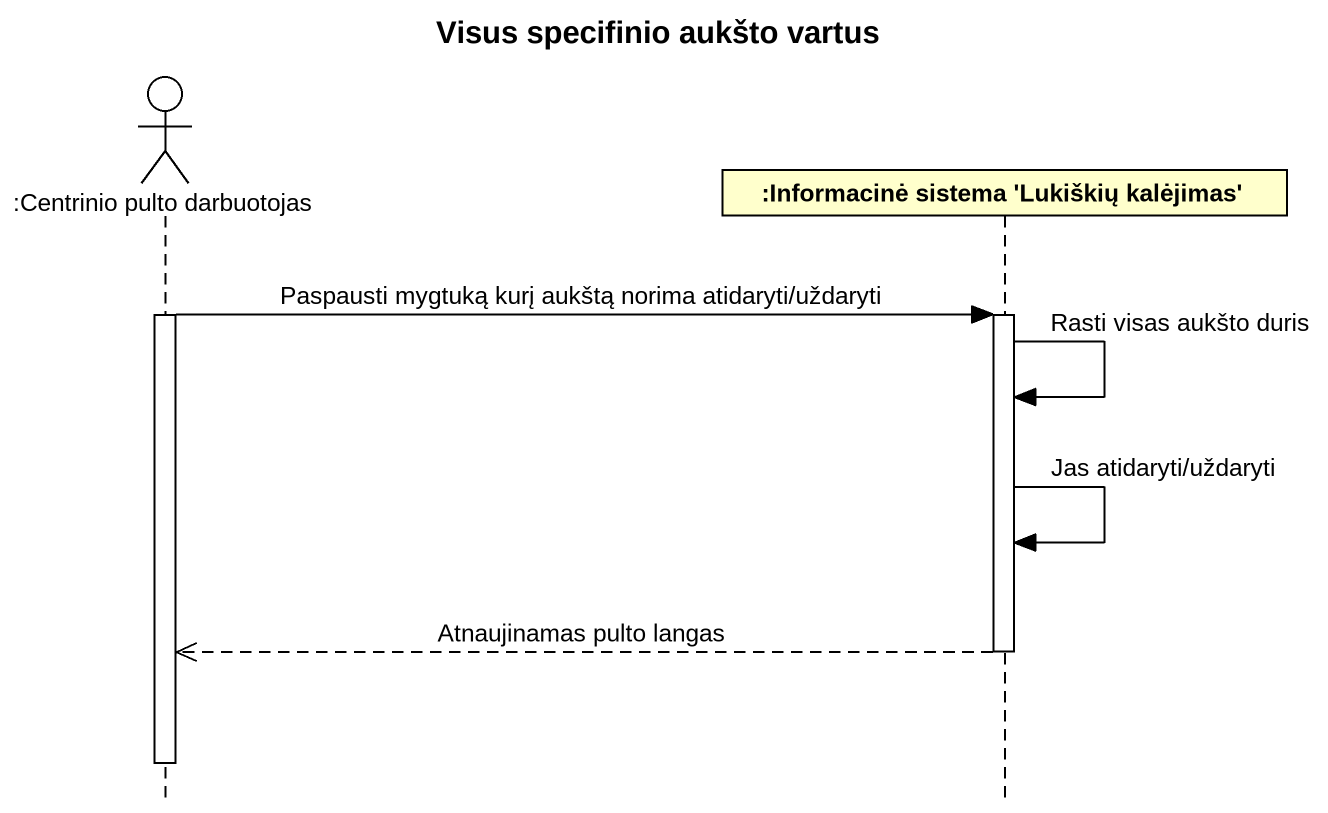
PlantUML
@startuml
title Visus specifinio aukšto vartus
hide footbox
actor ":Centrinio pulto darbuotojas" as Centrinio_pulto_darbuotojas
participant ":Informacinė sistema 'Lukiškių kalėjimas'" as Informacinė_sistema

activate Centrinio_pulto_darbuotojas
Centrinio_pulto_darbuotojas -> Informacinė_sistema : Paspausti mygtuką kurį aukštą norima atidaryti/uždaryti
activate Informacinė_sistema
Informacinė_sistema -> Informacinė_sistema : Rasti visas aukšto duris
Informacinė_sistema -> Informacinė_sistema : Jas atidaryti/uždaryti
Informacinė_sistema -->> Centrinio_pulto_darbuotojas : Atnaujinamas pulto langas
deactivate Informacinė_sistema
deactivate Centrinio_pulto_darbuotojas
@enduml
